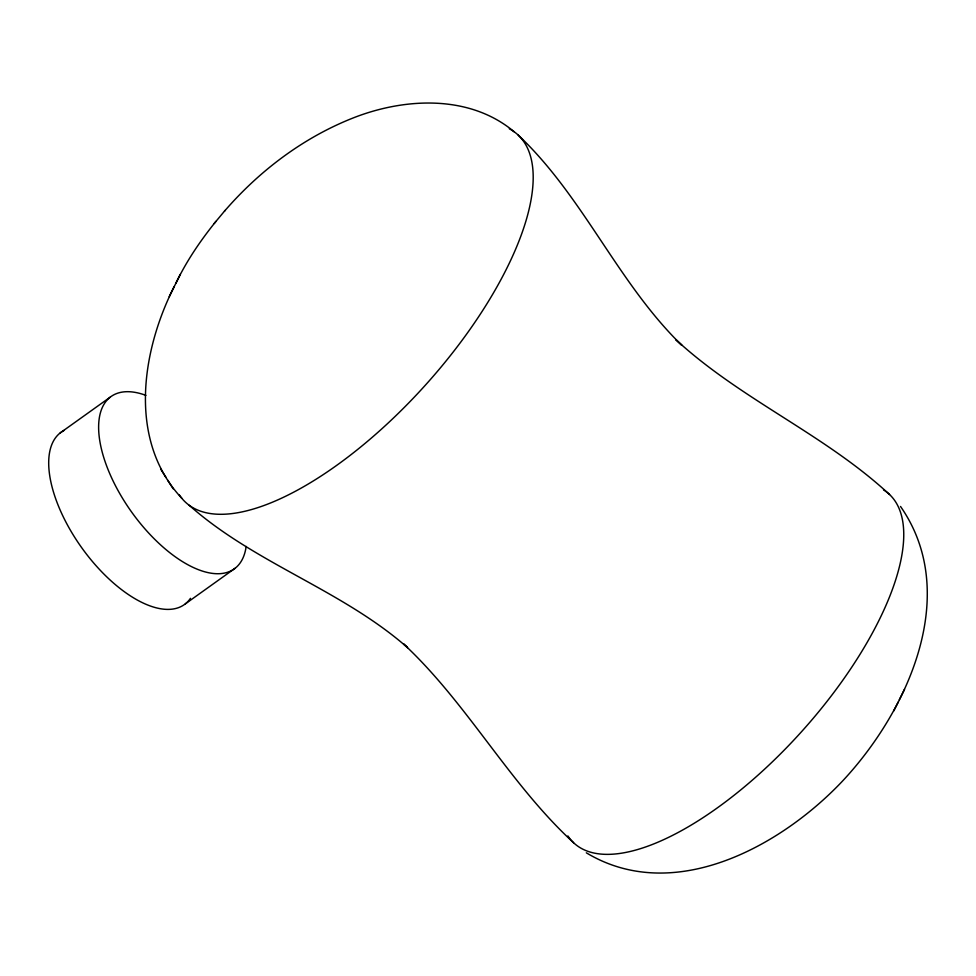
<?xml version="1.0" encoding="UTF-8"?>
<svg xmlns="http://www.w3.org/2000/svg" width="976" height="976" viewBox="0 0 976 976"><rect width="100%" height="100%" fill="white"/><g stroke="black" fill="none" stroke-linecap="round" stroke-linejoin="round"><path stroke-width="1.46" d="M174.253 286.48C141.41 351.226 127.783 440.81 181.878 498.346M586.32 852.804C673.233 905.13 779.995 846.936 841.983 781.642C907.131 712.382 961.921 594.567 900.519 506.459M175.924 283.223C186.538 260.982 200.544 240.474 216.001 221.32M169.238 296.643L180.255 274.427M893.699 711.004L898.176 702.086M899.335 699.67L904.508 689.373M224.504 211.145C260.08 170.019 304.89 136.42 355.837 116.913C406.833 97.588 470.444 94.916 514.315 131.894M214.159 223.541L225.078 210.45M60.219 432.917L110.129 397.22M185.294 603.9L235.204 568.203M189.222 505.287C254.699 563.42 341.734 589.87 407.553 647.649L403.515 643.831M889.539 494.527C824.635 434.308 740.76 399.574 675.782 339.575L681.834 345.297C617.686 282.93 583.428 196.53 518.219 135.127M403.6 643.977C467.65 703.684 509.082 783.35 573.595 842.739M160.601 468.98L166.018 477.471M167.677 480.18L173.155 488.793M883.524 489.879A235.106 94.196 -48 0 1 798.99 734.501A235.106 94.196 -48 0 1 567.886 835.932M509.301 128.759A247.733 99.247 -48 0 1 425.255 385.288A247.733 99.247 -48 0 1 179.291 494.869M246.159 546.45A105.945 50.447 54.4 0 1 175.851 557.223A105.945 50.447 54.4 0 1 100.199 443.226A105.945 50.447 54.4 0 1 145.9 395.365M190.466 598.337A105.945 50.447 54.4 0 1 84.79 551.916A105.945 50.447 54.4 0 1 64.294 430.318"/></g></svg>
